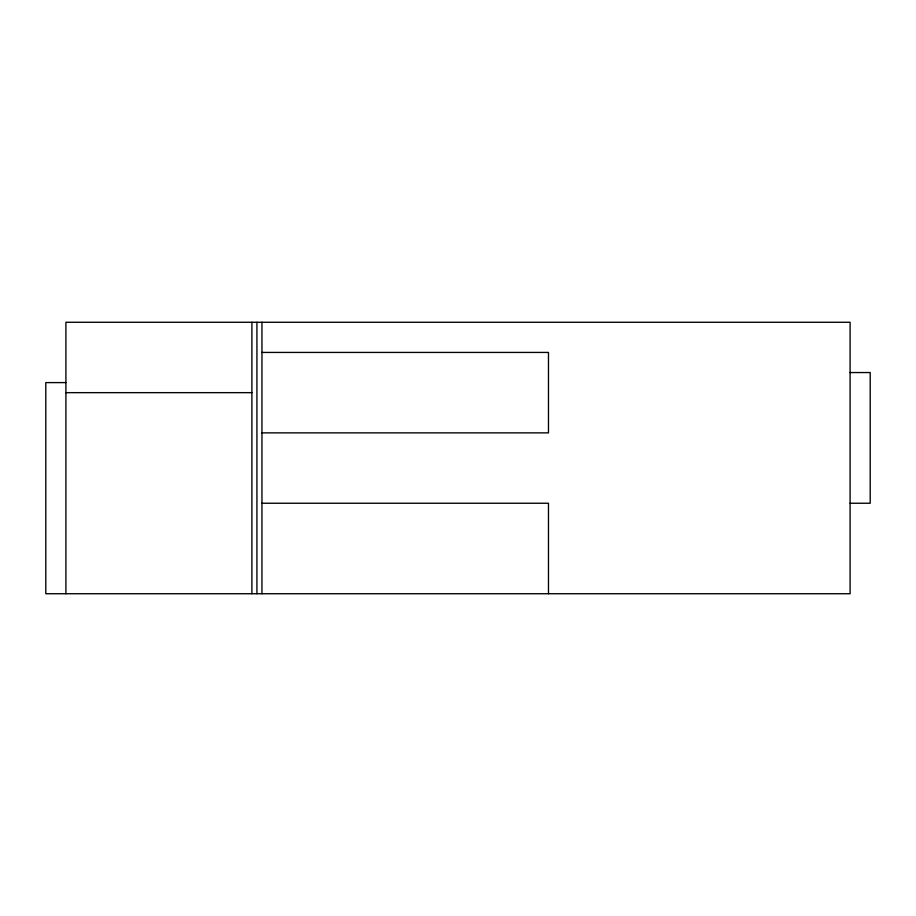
<?xml version="1.0" encoding="UTF-8"?>
<svg xmlns="http://www.w3.org/2000/svg" width="916" height="916" viewBox="0 0 916 916"><rect width="100%" height="100%" fill="white"/><g stroke="black" fill="none" stroke-linecap="round" stroke-linejoin="round"><path stroke-width="1.37" d="M261.953 352.431L548.478 352.431L548.478 432.867L261.953 432.867M850.094 372.549L870.2 372.549L870.2 503.239L850.094 503.239M65.906 382.602L45.8 382.602L45.8 593.728L850.094 593.728L850.094 322.272L65.906 322.272L65.906 593.728M65.906 392.655L251.9 392.655M261.953 503.239L548.478 503.239L548.478 593.728M261.953 322.272L261.953 593.728M256.927 322.272L256.927 593.728M251.9 322.272L251.9 593.728"/></g></svg>
